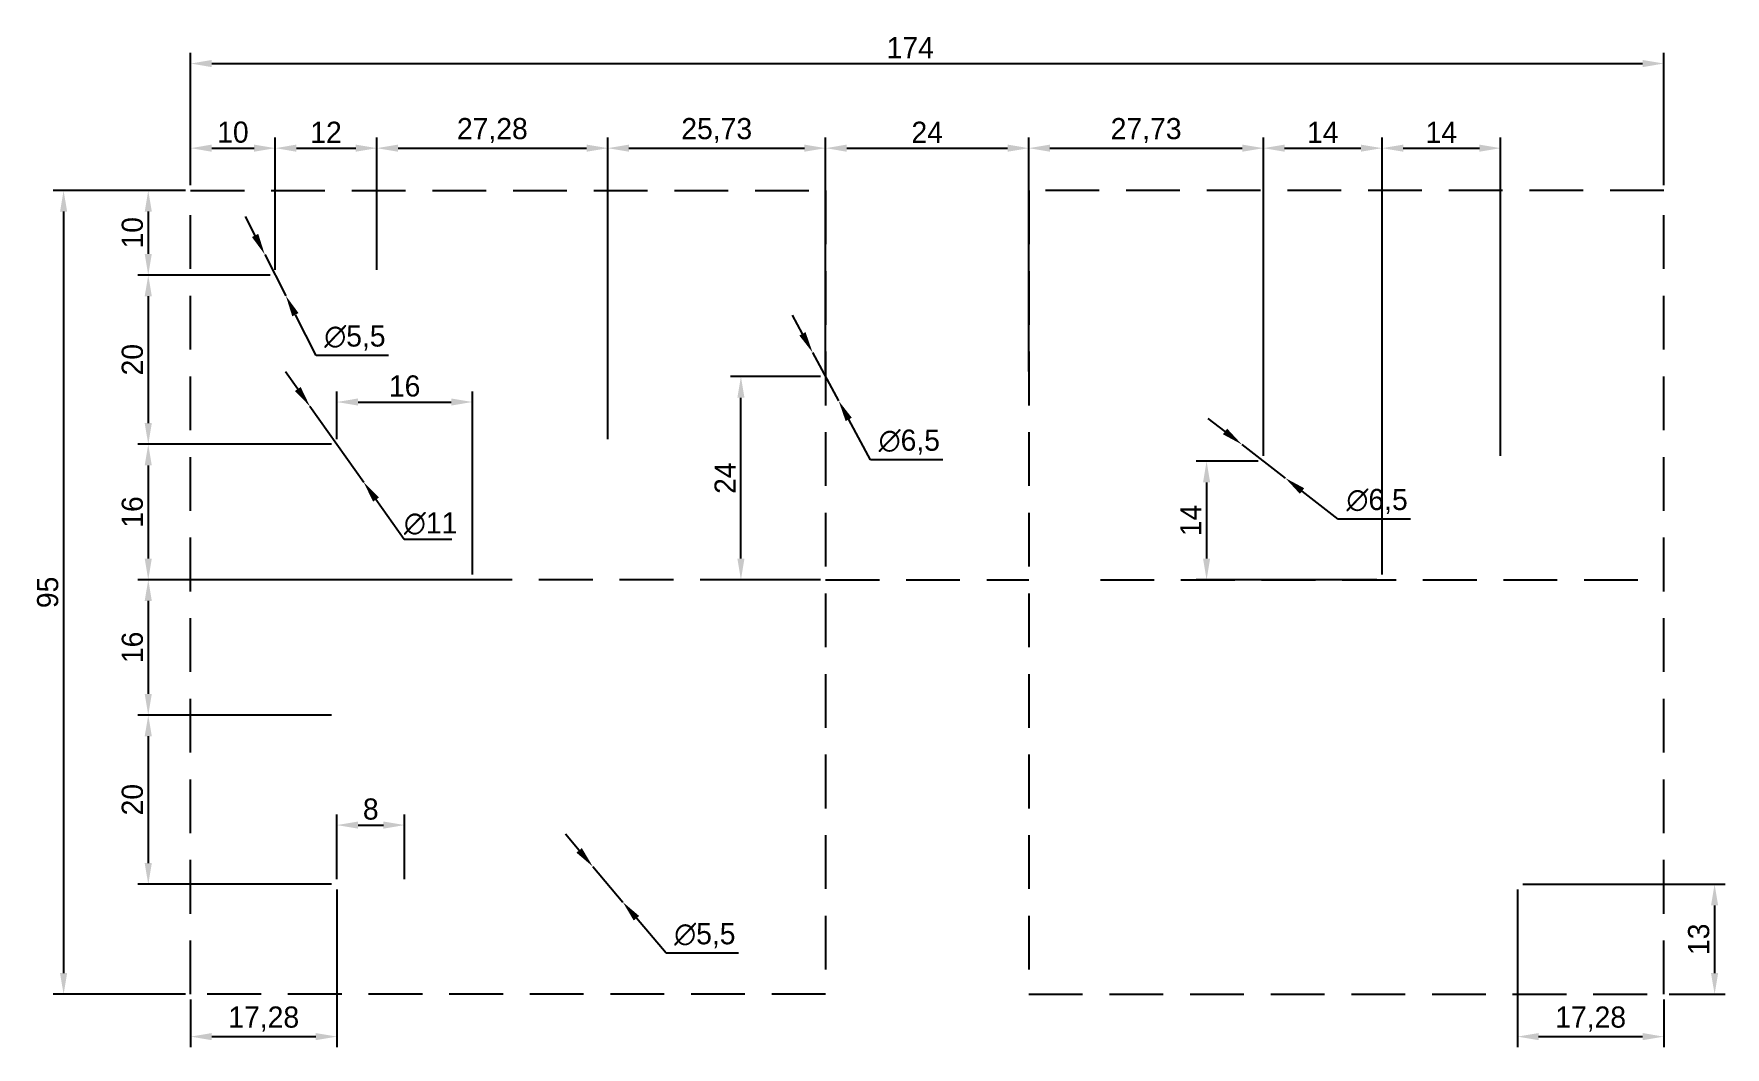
# Model space of a CAD drawing. Header units: millimetres. Extents: x 51 to 251, y 124 to 244.
import ezdxf

# ---------------------------------------------------------------- set-up
doc = ezdxf.new("R2010")
doc.units = ezdxf.units.MM
doc.header["$LTSCALE"] = 0.5
doc.linetypes.add('KRESKOWA', pattern=[19.05, 12.7, -6.35])
doc.layers.add('linie kreskowe', color=3, linetype='KRESKOWA')
doc.layers.add('wymiary', color=1, linetype='Continuous')
doc.dimstyles.new('ISO-25', dxfattribs={"dimtxt": 2.5, "dimasz": 2.5, "dimexe": 1.25, "dimexo": 0.625, "dimtad": 1, "dimtxsty": 'Standard', "dimcen": 2.5, "dimadec": 0, "dimazin": 0, "dimtfac": 1, "dimtmove": 0, "dimatfit": 3, "dimfxl": 1, "dimarcsym": 0})

# ---------------------------------------------------------------- blocks, each defined once
blk = doc.blocks.new('*D12')
at = {"layer": 'Defpoints', "color": 0, "transparency": 16777216}
for p in [(244, 240), (70, 225), (244, 225)]:
    blk.add_point(p, dxfattribs=at)
at = {"layer": 'wymiary', "color": 0, "lineweight": -2, "transparency": 16777216}
for p, q in [((70, 225.62), (70, 241.25)), ((72.5, 240), (241.5, 240)), ((244, 225.62), (244, 241.25))]:
    blk.add_line(p, q, dxfattribs=at)
at = {"layer": 'wymiary', "color": 0, "transparency": 16777216}
for points in [[(72.5, 240.42), (72.5, 239.58), (70, 240)], [(241.5, 240.42), (241.5, 239.58), (244, 240)]]:
    blk.add_solid(points, dxfattribs=at)
at = {"layer": 'wymiary', "color": 0, "transparency": 16777216, "insert": (155, 241.88), "char_height": 2.5, "attachment_point": 5}
blk.add_mtext('174', dxfattribs=at)
blk = doc.blocks.new('*D13')
at = {"layer": 'Defpoints', "color": 0, "transparency": 16777216}
for p in [(78.75, 217.45, -3), (81.25, 212.55, -3)]:
    blk.add_point(p, dxfattribs=at)
at = {"layer": 'wymiary', "color": 0, "lineweight": -2, "transparency": 16777216}
for p, q in [((77.62, 219.68), (76.49, 221.91)), ((78.75, 217.45), (81.25, 212.55)), ((84.83, 205.49), (82.38, 210.32)), ((93.37, 205.49), (84.83, 205.49))]:
    blk.add_line(p, q, dxfattribs=at)
at = {"layer": 'wymiary', "color": 0, "transparency": 16777216}
for points in [[(77.99, 219.87), (77.25, 219.49), (78.75, 217.45)], [(82.75, 210.51), (82.01, 210.13), (81.25, 212.55)]]:
    blk.add_solid(points, dxfattribs=at)
at = {"layer": 'wymiary', "color": 0, "transparency": 16777216, "insert": (89.41, 207.57), "char_height": 2.5, "attachment_point": 5}
blk.add_mtext('∅5,5', dxfattribs=at)
blk = doc.blocks.new('*D14')
at = {"layer": 'Defpoints', "color": 0, "transparency": 16777216}
for p in [(84.1, 199.49, -3), (90.45, 190.51, -3)]:
    blk.add_point(p, dxfattribs=at)
at = {"layer": 'wymiary', "color": 0, "lineweight": -2, "transparency": 16777216}
for p, q in [((82.66, 201.53), (81.21, 203.57)), ((84.1, 199.49), (90.45, 190.51)), ((95.23, 183.76), (91.89, 188.47)), ((100.85, 183.76), (95.23, 183.76))]:
    blk.add_line(p, q, dxfattribs=at)
at = {"layer": 'wymiary', "color": 0, "transparency": 16777216}
for points in [[(83, 201.77), (82.31, 201.29), (84.1, 199.49)], [(92.24, 188.71), (91.55, 188.23), (90.45, 190.51)]]:
    blk.add_solid(points, dxfattribs=at)
at = {"layer": 'wymiary', "color": 0, "transparency": 16777216, "insert": (98.35, 185.63), "char_height": 2.5, "attachment_point": 5}
blk.add_mtext('∅11', dxfattribs=at)
blk = doc.blocks.new('*D15')
at = {"layer": 'Defpoints', "color": 0, "transparency": 16777216}
for p in [(143.46, 205.86, -3), (146.54, 200.14, -3)]:
    blk.add_point(p, dxfattribs=at)
at = {"layer": 'wymiary', "color": 0, "lineweight": -2, "transparency": 16777216}
for p, q in [((142.27, 208.06), (141.08, 210.26)), ((143.46, 205.86), (146.54, 200.14)), ((150.31, 193.18), (147.73, 197.94)), ((158.85, 193.18), (150.31, 193.18))]:
    blk.add_line(p, q, dxfattribs=at)
at = {"layer": 'wymiary', "color": 0, "transparency": 16777216}
for points in [[(142.63, 208.26), (141.9, 207.86), (143.46, 205.86)], [(148.1, 198.14), (147.37, 197.74), (146.54, 200.14)]]:
    blk.add_solid(points, dxfattribs=at)
at = {"layer": 'wymiary', "color": 0, "transparency": 16777216, "insert": (154.89, 195.26), "char_height": 2.5, "attachment_point": 5}
blk.add_mtext('∅6,5', dxfattribs=at)
blk = doc.blocks.new('*D16')
at = {"layer": 'Defpoints', "color": 0, "transparency": 16777216}
for p in [(194.15, 194.99, -3), (199.3, 191.01, -3)]:
    blk.add_point(p, dxfattribs=at)
at = {"layer": 'wymiary', "color": 0, "lineweight": -2, "transparency": 16777216}
for p, q in [((192.18, 196.52), (190.2, 198.05)), ((194.15, 194.99), (199.3, 191.01)), ((205.56, 186.17), (201.27, 189.48)), ((214.1, 186.17), (205.56, 186.17))]:
    blk.add_line(p, q, dxfattribs=at)
at = {"layer": 'wymiary', "color": 0, "transparency": 16777216}
for points in [[(192.43, 196.85), (191.92, 196.19), (194.15, 194.99)], [(201.53, 189.81), (201.02, 189.15), (199.3, 191.01)]]:
    blk.add_solid(points, dxfattribs=at)
at = {"layer": 'wymiary', "color": 0, "transparency": 16777216, "insert": (210.14, 188.25), "char_height": 2.5, "attachment_point": 5}
blk.add_mtext('∅6,5', dxfattribs=at)
blk = doc.blocks.new('*D17')
at = {"layer": 'Defpoints', "color": 0, "transparency": 16777216}
for p in [(117.5, 145.1, -3), (121.05, 140.9, -3)]:
    blk.add_point(p, dxfattribs=at)
at = {"layer": 'wymiary', "color": 0, "lineweight": -2, "transparency": 16777216}
for p, q in [((115.89, 147.01), (114.27, 148.92)), ((117.5, 145.1), (121.05, 140.9)), ((126.16, 134.85), (122.66, 138.99)), ((134.7, 134.85), (126.16, 134.85))]:
    blk.add_line(p, q, dxfattribs=at)
at = {"layer": 'wymiary', "color": 0, "transparency": 16777216}
for points in [[(116.21, 147.28), (115.57, 146.74), (117.5, 145.1)], [(122.98, 139.26), (122.34, 138.72), (121.05, 140.9)]]:
    blk.add_solid(points, dxfattribs=at)
at = {"layer": 'wymiary', "color": 0, "transparency": 16777216, "insert": (130.74, 136.93), "char_height": 2.5, "attachment_point": 5}
blk.add_mtext('∅5,5', dxfattribs=at)
blk = doc.blocks.new('*D20')
at = {"layer": 'Defpoints', "color": 0, "transparency": 16777216}
for p in [(70, 225), (65, 215), (80, 215)]:
    blk.add_point(p, dxfattribs=at)
at = {"layer": 'wymiary', "color": 0, "lineweight": -2, "transparency": 16777216}
for p, q in [((69.38, 225), (63.75, 225)), ((65, 222.5), (65, 217.5)), ((79.38, 215), (63.75, 215))]:
    blk.add_line(p, q, dxfattribs=at)
at = {"layer": 'wymiary', "color": 0, "transparency": 16777216}
for points in [[(64.58, 222.5), (65.42, 222.5), (65, 225)], [(64.58, 217.5), (65.42, 217.5), (65, 215)]]:
    blk.add_solid(points, dxfattribs=at)
at = {"layer": 'wymiary', "color": 0, "transparency": 16777216, "insert": (63.13, 220), "char_height": 2.5, "attachment_point": 5, "rotation": 90}
blk.add_mtext('10', dxfattribs=at)
blk = doc.blocks.new('*D21')
at = {"layer": 'Defpoints', "color": 0, "transparency": 16777216}
for p in [(80, 215), (65, 195), (87.28, 195)]:
    blk.add_point(p, dxfattribs=at)
at = {"layer": 'wymiary', "color": 0, "lineweight": -2, "transparency": 16777216}
for p, q in [((79.38, 215), (63.75, 215)), ((65, 212.5), (65, 197.5)), ((86.65, 195), (63.75, 195))]:
    blk.add_line(p, q, dxfattribs=at)
at = {"layer": 'wymiary', "color": 0, "transparency": 16777216}
for points in [[(64.58, 212.5), (65.42, 212.5), (65, 215)], [(64.58, 197.5), (65.42, 197.5), (65, 195)]]:
    blk.add_solid(points, dxfattribs=at)
at = {"layer": 'wymiary', "color": 0, "transparency": 16777216, "insert": (63.13, 205), "char_height": 2.5, "attachment_point": 5, "rotation": 90}
blk.add_mtext('20', dxfattribs=at)
blk = doc.blocks.new('*D22')
at = {"layer": 'Defpoints', "color": 0, "transparency": 16777216}
for p in [(87.28, 195), (65, 179), (103.28, 179)]:
    blk.add_point(p, dxfattribs=at)
at = {"layer": 'wymiary', "color": 0, "lineweight": -2, "transparency": 16777216}
for p, q in [((86.65, 195), (63.75, 195)), ((65, 192.5), (65, 181.5)), ((102.65, 179), (63.75, 179))]:
    blk.add_line(p, q, dxfattribs=at)
at = {"layer": 'wymiary', "color": 0, "transparency": 16777216}
for points in [[(64.58, 192.5), (65.42, 192.5), (65, 195)], [(64.58, 181.5), (65.42, 181.5), (65, 179)]]:
    blk.add_solid(points, dxfattribs=at)
at = {"layer": 'wymiary', "color": 0, "transparency": 16777216, "insert": (63.13, 187), "char_height": 2.5, "attachment_point": 5, "rotation": 90}
blk.add_mtext('16', dxfattribs=at)
blk = doc.blocks.new('*D23')
at = {"layer": 'Defpoints', "color": 0, "transparency": 16777216}
for p in [(103.28, 179), (65, 163), (87.28, 163)]:
    blk.add_point(p, dxfattribs=at)
at = {"layer": 'wymiary', "color": 0, "lineweight": -2, "transparency": 16777216}
for p, q in [((102.65, 179), (63.75, 179)), ((65, 176.5), (65, 165.5)), ((86.65, 163), (63.75, 163))]:
    blk.add_line(p, q, dxfattribs=at)
at = {"layer": 'wymiary', "color": 0, "transparency": 16777216}
for points in [[(64.58, 176.5), (65.42, 176.5), (65, 179)], [(64.58, 165.5), (65.42, 165.5), (65, 163)]]:
    blk.add_solid(points, dxfattribs=at)
at = {"layer": 'wymiary', "color": 0, "transparency": 16777216, "insert": (63.13, 171), "char_height": 2.5, "attachment_point": 5, "rotation": 90}
blk.add_mtext('16', dxfattribs=at)
blk = doc.blocks.new('*D24')
at = {"layer": 'Defpoints', "color": 0, "transparency": 16777216}
for p in [(87.28, 163), (65, 143), (87.28, 143)]:
    blk.add_point(p, dxfattribs=at)
at = {"layer": 'wymiary', "color": 0, "lineweight": -2, "transparency": 16777216}
for p, q in [((86.65, 163), (63.75, 163)), ((65, 160.5), (65, 145.5)), ((86.65, 143), (63.75, 143))]:
    blk.add_line(p, q, dxfattribs=at)
at = {"layer": 'wymiary', "color": 0, "transparency": 16777216}
for points in [[(64.58, 160.5), (65.42, 160.5), (65, 163)], [(64.58, 145.5), (65.42, 145.5), (65, 143)]]:
    blk.add_solid(points, dxfattribs=at)
at = {"layer": 'wymiary', "color": 0, "transparency": 16777216, "insert": (63.13, 153), "char_height": 2.5, "attachment_point": 5, "rotation": 90}
blk.add_mtext('20', dxfattribs=at)
blk = doc.blocks.new('*D31')
at = {"layer": 'Defpoints', "color": 0, "transparency": 16777216}
for p in [(135, 203), (145, 203), (145, 179)]:
    blk.add_point(p, dxfattribs=at)
at = {"layer": 'wymiary', "color": 0, "lineweight": -2, "transparency": 16777216}
for p, q in [((144.38, 203), (133.75, 203)), ((135, 181.5), (135, 200.5)), ((144.38, 179), (133.75, 179))]:
    blk.add_line(p, q, dxfattribs=at)
at = {"layer": 'wymiary', "color": 0, "transparency": 16777216}
for points in [[(134.58, 200.5), (135.42, 200.5), (135, 203)], [(134.58, 181.5), (135.42, 181.5), (135, 179)]]:
    blk.add_solid(points, dxfattribs=at)
at = {"layer": 'wymiary', "color": 0, "transparency": 16777216, "insert": (133.13, 191), "char_height": 2.5, "attachment_point": 5, "rotation": 90}
blk.add_mtext('24', dxfattribs=at)
blk = doc.blocks.new('*D32')
at = {"layer": 'Defpoints', "color": 0, "transparency": 16777216}
for p in [(95.28, 150), (87.28, 143), (95.28, 143)]:
    blk.add_point(p, dxfattribs=at)
at = {"layer": 'wymiary', "color": 0, "lineweight": -2, "transparency": 16777216}
for p, q in [((87.28, 143.62), (87.28, 151.25)), ((89.78, 150), (92.78, 150)), ((95.28, 143.62), (95.28, 151.25))]:
    blk.add_line(p, q, dxfattribs=at)
at = {"layer": 'wymiary', "color": 0, "transparency": 16777216}
for points in [[(89.78, 150.42), (89.78, 149.58), (87.28, 150)], [(92.78, 150.42), (92.78, 149.58), (95.28, 150)]]:
    blk.add_solid(points, dxfattribs=at)
at = {"layer": 'wymiary', "color": 0, "transparency": 16777216, "insert": (91.28, 151.88), "char_height": 2.5, "attachment_point": 5}
blk.add_mtext('8', dxfattribs=at)
blk = doc.blocks.new('*D33')
at = {"layer": 'Defpoints', "color": 0, "transparency": 16777216}
for p in [(196.73, 193), (190, 179), (210.73, 179)]:
    blk.add_point(p, dxfattribs=at)
at = {"layer": 'wymiary', "color": 0, "lineweight": -2, "transparency": 16777216}
for p, q in [((196.1, 193), (188.75, 193)), ((190, 190.5), (190, 181.5)), ((210.1, 179), (188.75, 179))]:
    blk.add_line(p, q, dxfattribs=at)
at = {"layer": 'wymiary', "color": 0, "transparency": 16777216}
for points in [[(189.58, 190.5), (190.42, 190.5), (190, 193)], [(189.58, 181.5), (190.42, 181.5), (190, 179)]]:
    blk.add_solid(points, dxfattribs=at)
at = {"layer": 'wymiary', "color": 0, "transparency": 16777216, "insert": (188.13, 186), "char_height": 2.5, "attachment_point": 5, "rotation": 90}
blk.add_mtext('14', dxfattribs=at)
blk = doc.blocks.new('*D34')
at = {"layer": 'Defpoints', "color": 0, "transparency": 16777216}
for p in [(103.28, 200), (87.28, 195), (103.28, 179)]:
    blk.add_point(p, dxfattribs=at)
at = {"layer": 'wymiary', "color": 0, "lineweight": -2, "transparency": 16777216}
for p, q in [((87.28, 195.62), (87.28, 201.25)), ((89.78, 200), (100.78, 200)), ((103.28, 179.62), (103.28, 201.25))]:
    blk.add_line(p, q, dxfattribs=at)
at = {"layer": 'wymiary', "color": 0, "transparency": 16777216}
for points in [[(89.78, 200.42), (89.78, 199.58), (87.28, 200)], [(100.78, 200.42), (100.78, 199.58), (103.28, 200)]]:
    blk.add_solid(points, dxfattribs=at)
at = {"layer": 'wymiary', "color": 0, "transparency": 16777216, "insert": (95.28, 201.88), "char_height": 2.5, "attachment_point": 5}
blk.add_mtext('16', dxfattribs=at)
blk = doc.blocks.new('*D37')
at = {"layer": 'Defpoints', "color": 0, "transparency": 16777216}
for p in [(70, 225), (55, 130), (70, 130)]:
    blk.add_point(p, dxfattribs=at)
at = {"layer": 'wymiary', "color": 0, "lineweight": -2, "transparency": 16777216}
for p, q in [((69.38, 225), (53.75, 225)), ((55, 222.5), (55, 132.5)), ((69.38, 130), (53.75, 130))]:
    blk.add_line(p, q, dxfattribs=at)
at = {"layer": 'wymiary', "color": 0, "transparency": 16777216}
for points in [[(54.58, 222.5), (55.42, 222.5), (55, 225)], [(54.58, 132.5), (55.42, 132.5), (55, 130)]]:
    blk.add_solid(points, dxfattribs=at)
at = {"layer": 'wymiary', "color": 0, "transparency": 16777216, "insert": (53.13, 177.5), "char_height": 2.5, "attachment_point": 5, "rotation": 90}
blk.add_mtext('95', dxfattribs=at)
blk = doc.blocks.new('*D38')
at = {"layer": 'Defpoints', "color": 0, "transparency": 16777216}
for p in [(70, 229.83, 2.5), (80, 230), (80, 215)]:
    blk.add_point(p, dxfattribs=at)
at = {"layer": 'wymiary', "color": 0, "lineweight": -2, "transparency": 16777216}
for p, q in [((70, 230.46), (70, 231.25)), ((72.5, 230), (77.5, 230)), ((80, 215.62), (80, 231.25))]:
    blk.add_line(p, q, dxfattribs=at)
at = {"layer": 'wymiary', "color": 0, "transparency": 16777216}
for points in [[(72.5, 230.42), (72.5, 229.58), (70, 230)], [(77.5, 230.42), (77.5, 229.58), (80, 230)]]:
    blk.add_solid(points, dxfattribs=at)
at = {"layer": 'wymiary', "color": 0, "transparency": 16777216, "insert": (75, 231.88), "char_height": 2.5, "attachment_point": 5}
blk.add_mtext('10', dxfattribs=at)
blk = doc.blocks.new('*D39')
at = {"layer": 'Defpoints', "color": 0, "transparency": 16777216}
for p in [(92, 230), (80, 215), (92, 215)]:
    blk.add_point(p, dxfattribs=at)
at = {"layer": 'wymiary', "color": 0, "lineweight": -2, "transparency": 16777216}
for p, q in [((80, 215.62), (80, 231.25)), ((82.5, 230), (89.5, 230)), ((92, 215.62), (92, 231.25))]:
    blk.add_line(p, q, dxfattribs=at)
at = {"layer": 'wymiary', "color": 0, "transparency": 16777216}
for points in [[(82.5, 230.42), (82.5, 229.58), (80, 230)], [(89.5, 230.42), (89.5, 229.58), (92, 230)]]:
    blk.add_solid(points, dxfattribs=at)
at = {"layer": 'wymiary', "color": 0, "transparency": 16777216, "insert": (86, 231.88), "char_height": 2.5, "attachment_point": 5}
blk.add_mtext('12', dxfattribs=at)
blk = doc.blocks.new('*D41')
at = {"layer": 'Defpoints', "color": 0, "transparency": 16777216}
for p in [(119.28, 230), (92, 215), (119.28, 195)]:
    blk.add_point(p, dxfattribs=at)
at = {"layer": 'wymiary', "color": 0, "lineweight": -2, "transparency": 16777216}
for p, q in [((92, 215.62), (92, 231.25)), ((94.5, 230), (116.78, 230)), ((119.28, 195.62), (119.28, 231.25))]:
    blk.add_line(p, q, dxfattribs=at)
at = {"layer": 'wymiary', "color": 0, "transparency": 16777216}
for points in [[(94.5, 230.42), (94.5, 229.58), (92, 230)], [(116.78, 230.42), (116.78, 229.58), (119.28, 230)]]:
    blk.add_solid(points, dxfattribs=at)
at = {"layer": 'wymiary', "color": 0, "transparency": 16777216, "insert": (105.64, 232.08), "char_height": 2.5, "attachment_point": 5}
blk.add_mtext('27,28', dxfattribs=at)
blk = doc.blocks.new('*D42')
at = {"layer": 'Defpoints', "color": 0, "transparency": 16777216}
for p in [(87.28, 143), (70, 130), (87.28, 125)]:
    blk.add_point(p, dxfattribs=at)
at = {"layer": 'wymiary', "color": 0, "lineweight": -2, "transparency": 16777216}
for p, q in [((87.28, 142.38), (87.28, 123.75)), ((70, 129.38), (70, 123.75)), ((72.5, 125), (84.78, 125))]:
    blk.add_line(p, q, dxfattribs=at)
at = {"layer": 'wymiary', "color": 0, "transparency": 16777216}
for points in [[(72.5, 125.42), (72.5, 124.58), (70, 125)], [(84.78, 125.42), (84.78, 124.58), (87.28, 125)]]:
    blk.add_solid(points, dxfattribs=at)
at = {"layer": 'wymiary', "color": 0, "transparency": 16777216, "insert": (78.64, 127.08), "char_height": 2.5, "attachment_point": 5}
blk.add_mtext('17,28', dxfattribs=at)
blk = doc.blocks.new('*D43')
at = {"layer": 'Defpoints', "color": 0, "transparency": 16777216}
for p in [(145, 230), (145, 203), (119.28, 195)]:
    blk.add_point(p, dxfattribs=at)
at = {"layer": 'wymiary', "color": 0, "lineweight": -2, "transparency": 16777216}
for p, q in [((119.28, 195.62), (119.28, 231.25)), ((121.78, 230), (142.5, 230)), ((145, 203.62), (145, 231.25))]:
    blk.add_line(p, q, dxfattribs=at)
at = {"layer": 'wymiary', "color": 0, "transparency": 16777216}
for points in [[(121.78, 230.42), (121.78, 229.58), (119.28, 230)], [(142.5, 230.42), (142.5, 229.58), (145, 230)]]:
    blk.add_solid(points, dxfattribs=at)
at = {"layer": 'wymiary', "color": 0, "transparency": 16777216, "insert": (132.14, 232.08), "char_height": 2.5, "attachment_point": 5}
blk.add_mtext('25,73', dxfattribs=at)
blk = doc.blocks.new('*D44')
at = {"layer": 'Defpoints', "color": 0, "transparency": 16777216}
for p in [(169, 230), (145, 203), (169, 203)]:
    blk.add_point(p, dxfattribs=at)
at = {"layer": 'wymiary', "color": 0, "lineweight": -2, "transparency": 16777216}
for p, q in [((145, 203.62), (145, 231.25)), ((147.5, 230), (166.5, 230)), ((169, 203.62), (169, 231.25))]:
    blk.add_line(p, q, dxfattribs=at)
at = {"layer": 'wymiary', "color": 0, "transparency": 16777216}
for points in [[(147.5, 230.42), (147.5, 229.58), (145, 230)], [(166.5, 230.42), (166.5, 229.58), (169, 230)]]:
    blk.add_solid(points, dxfattribs=at)
at = {"layer": 'wymiary', "color": 0, "transparency": 16777216, "insert": (157, 231.88), "char_height": 2.5, "attachment_point": 5}
blk.add_mtext('24', dxfattribs=at)
blk = doc.blocks.new('*D45')
at = {"layer": 'Defpoints', "color": 0, "transparency": 16777216}
for p in [(196.72, 230), (169, 203), (196.72, 193)]:
    blk.add_point(p, dxfattribs=at)
at = {"layer": 'wymiary', "color": 0, "lineweight": -2, "transparency": 16777216}
for p, q in [((169, 203.62), (169, 231.25)), ((171.5, 230), (194.22, 230)), ((196.72, 193.62), (196.72, 231.25))]:
    blk.add_line(p, q, dxfattribs=at)
at = {"layer": 'wymiary', "color": 0, "transparency": 16777216}
for points in [[(171.5, 230.42), (171.5, 229.58), (169, 230)], [(194.22, 230.42), (194.22, 229.58), (196.72, 230)]]:
    blk.add_solid(points, dxfattribs=at)
at = {"layer": 'wymiary', "color": 0, "transparency": 16777216, "insert": (182.86, 232.08), "char_height": 2.5, "attachment_point": 5}
blk.add_mtext('27,73', dxfattribs=at)
blk = doc.blocks.new('*D46')
at = {"layer": 'Defpoints', "color": 0, "transparency": 16777216}
for p in [(210.72, 230), (196.72, 193), (210.72, 179)]:
    blk.add_point(p, dxfattribs=at)
at = {"layer": 'wymiary', "color": 0, "lineweight": -2, "transparency": 16777216}
for p, q in [((196.72, 193.62), (196.72, 231.25)), ((199.22, 230), (208.22, 230)), ((210.72, 179.62), (210.72, 231.25))]:
    blk.add_line(p, q, dxfattribs=at)
at = {"layer": 'wymiary', "color": 0, "transparency": 16777216}
for points in [[(199.22, 230.42), (199.22, 229.58), (196.72, 230)], [(208.22, 230.42), (208.22, 229.58), (210.72, 230)]]:
    blk.add_solid(points, dxfattribs=at)
at = {"layer": 'wymiary', "color": 0, "transparency": 16777216, "insert": (203.72, 231.88), "char_height": 2.5, "attachment_point": 5}
blk.add_mtext('14', dxfattribs=at)
blk = doc.blocks.new('*D47')
at = {"layer": 'Defpoints', "color": 0, "transparency": 16777216}
for p in [(224.72, 230), (224.72, 193), (210.72, 179)]:
    blk.add_point(p, dxfattribs=at)
at = {"layer": 'wymiary', "color": 0, "lineweight": -2, "transparency": 16777216}
for p, q in [((210.72, 179.62), (210.72, 231.25)), ((213.22, 230), (222.22, 230)), ((224.72, 193.62), (224.72, 231.25))]:
    blk.add_line(p, q, dxfattribs=at)
at = {"layer": 'wymiary', "color": 0, "transparency": 16777216}
for points in [[(213.22, 230.42), (213.22, 229.58), (210.72, 230)], [(222.22, 230.42), (222.22, 229.58), (224.72, 230)]]:
    blk.add_solid(points, dxfattribs=at)
at = {"layer": 'wymiary', "color": 0, "transparency": 16777216, "insert": (217.72, 231.88), "char_height": 2.5, "attachment_point": 5}
blk.add_mtext('14', dxfattribs=at)
blk = doc.blocks.new('*D48')
at = {"layer": 'Defpoints', "color": 0, "transparency": 16777216}
for p in [(226.72, 143), (244, 130), (244, 125)]:
    blk.add_point(p, dxfattribs=at)
at = {"layer": 'wymiary', "color": 0, "lineweight": -2, "transparency": 16777216}
for p, q in [((226.72, 142.38), (226.72, 123.75)), ((244, 129.38), (244, 123.75)), ((229.22, 125), (241.5, 125))]:
    blk.add_line(p, q, dxfattribs=at)
at = {"layer": 'wymiary', "color": 0, "transparency": 16777216}
for points in [[(229.22, 125.42), (229.22, 124.58), (226.72, 125)], [(241.5, 125.42), (241.5, 124.58), (244, 125)]]:
    blk.add_solid(points, dxfattribs=at)
at = {"layer": 'wymiary', "color": 0, "transparency": 16777216, "insert": (235.36, 127.08), "char_height": 2.5, "attachment_point": 5}
blk.add_mtext('17,28', dxfattribs=at)
blk = doc.blocks.new('*D49')
at = {"layer": 'Defpoints', "color": 0, "transparency": 16777216}
for p in [(226.73, 143), (244, 130), (250, 130)]:
    blk.add_point(p, dxfattribs=at)
at = {"layer": 'wymiary', "color": 0, "lineweight": -2, "transparency": 16777216}
for p, q in [((227.35, 143), (251.25, 143)), ((250, 140.5), (250, 132.5)), ((244.63, 130), (251.25, 130))]:
    blk.add_line(p, q, dxfattribs=at)
at = {"layer": 'wymiary', "color": 0, "transparency": 16777216}
for points in [[(249.58, 140.5), (250.42, 140.5), (250, 143)], [(249.58, 132.5), (250.42, 132.5), (250, 130)]]:
    blk.add_solid(points, dxfattribs=at)
at = {"layer": 'wymiary', "color": 0, "transparency": 16777216, "insert": (248.13, 136.5), "char_height": 2.5, "attachment_point": 5, "rotation": 90}
blk.add_mtext('13', dxfattribs=at)

msp = doc.modelspace()

# ---------------------------------------------------------------- linework, layer by layer
at = {"layer": 'linie kreskowe'}
for p, q in [((136.55, 179), (70, 179)), ((145, 179), (169, 179)), ((177.45, 179), (244, 179))]:
    msp.add_line(p, q, dxfattribs=at)
for points in [[(70, 225), (145, 225), (145, 130), (70, 130)], [(244, 225), (169, 225), (169, 130), (244, 130)]]:
    msp.add_lwpolyline(points, close=True, dxfattribs=at)

# ---------------------------------------------------------------- dimensions: what is measured, and where the dimension line sits
at = {"layer": 'wymiary'}
dim = msp.add_linear_dim(base=(244, 240), p1=(70, 225), p2=(244, 225), dimstyle='ISO-25', override={"dimtoh": 1, "dimadec": 1, "dimfrac": 2}, dxfattribs=at)
dim.commit()
dim.dimension.update_dxf_attribs({"geometry": '*D12', "text_midpoint": (155, 240), "dimtype": 160})
for base, p1, p2, picture, middle in [((80, 230), (70, 229.835, 2.5), (80, 215), '*D38', (75, 231.875)), ((92, 230), (80, 215), (92, 215), '*D39', (86, 231.875)), ((119.275, 230), (92, 215), (119.275, 195), '*D41', (105.6375, 232.083333333)), ((145, 230), (119.275, 195), (145, 203), '*D43', (132.1375, 232.083333333)), ((169, 230), (145, 203), (169, 203), '*D44', (157, 231.875)), ((196.725, 230), (169, 203), (196.725, 193), '*D45', (182.8625, 232.083333333)), ((210.725, 230), (196.725, 193), (210.725, 179), '*D46', (203.725, 231.875)), ((224.725, 230), (210.725, 179), (224.725, 193), '*D47', (217.725, 231.875)), ((103.275, 200), (87.275, 195), (103.275, 179), '*D34', (95.275, 201.875)), ((95.275, 150), (87.275, 143), (95.275, 143), '*D32', (91.275, 151.875)), ((87.275, 125), (70, 130), (87.275, 143), '*D42', (78.6375, 127.083333333)), ((244, 125), (226.725, 143), (244, 130), '*D48', (235.3625, 127.083333333))]:
    dim = msp.add_linear_dim(base=base, p1=p1, p2=p2, dimstyle='ISO-25', override={"dimtoh": 1, "dimadec": 1, "dimfrac": 2}, dxfattribs=at)
    dim.commit()
    dim.dimension.update_dxf_attribs({"geometry": picture, "text_midpoint": middle})
for base, p1, p2, picture, middle in [((55, 130), (70, 225), (70, 130), '*D37', (53.125, 177.5)), ((65, 215), (70, 225), (80, 215), '*D20', (63.125, 220)), ((65, 195), (80, 215), (87.275, 195), '*D21', (63.125, 205)), ((135, 203), (145, 179), (145, 203), '*D31', (133.125, 191)), ((65, 179), (87.275, 195), (103.275, 179), '*D22', (63.125, 187)), ((190, 179), (196.725, 193), (210.725, 179), '*D33', (188.125, 186)), ((65, 163), (103.275, 179), (87.275, 163), '*D23', (63.125, 171)), ((65, 143), (87.275, 163), (87.275, 143), '*D24', (63.125, 153)), ((250, 130), (226.725, 143), (244, 130), '*D49', (248.125, 136.5))]:
    dim = msp.add_linear_dim(base=base, p1=p1, p2=p2, angle=90, dimstyle='ISO-25', override={"dimtoh": 1, "dimadec": 1, "dimfrac": 2}, dxfattribs=at)
    dim.commit()
    dim.dimension.update_dxf_attribs({"geometry": picture, "text_midpoint": middle})
for p1, p2, picture, middle in [((78.755, 217.452, -3), (81.245, 212.548, -3), '*D13', (89.413, 205.489)), ((143.455, 205.859, -3), (146.545, 200.141, -3), '*D15', (154.891, 193.175)), ((84.099, 199.49, -3), (90.451, 190.51, -3), '*D14', (98.354, 183.755)), ((194.155, 194.989, -3), (199.295, 191.011, -3), '*D16', (210.139, 186.165)), ((117.501, 145.101, -3), (121.049, 140.899, -3), '*D17', (130.741, 134.851))]:
    dim = msp.add_diameter_dim_2p(p1=p1, p2=p2, dimstyle='ISO-25', override={"dimtoh": 1, "dimadec": 1, "dimfrac": 2}, dxfattribs=at)
    dim.commit()
    dim.dimension.update_dxf_attribs({"geometry": picture, "text_midpoint": middle, "dimtype": 163})

doc.saveas('drawing.dxf')
